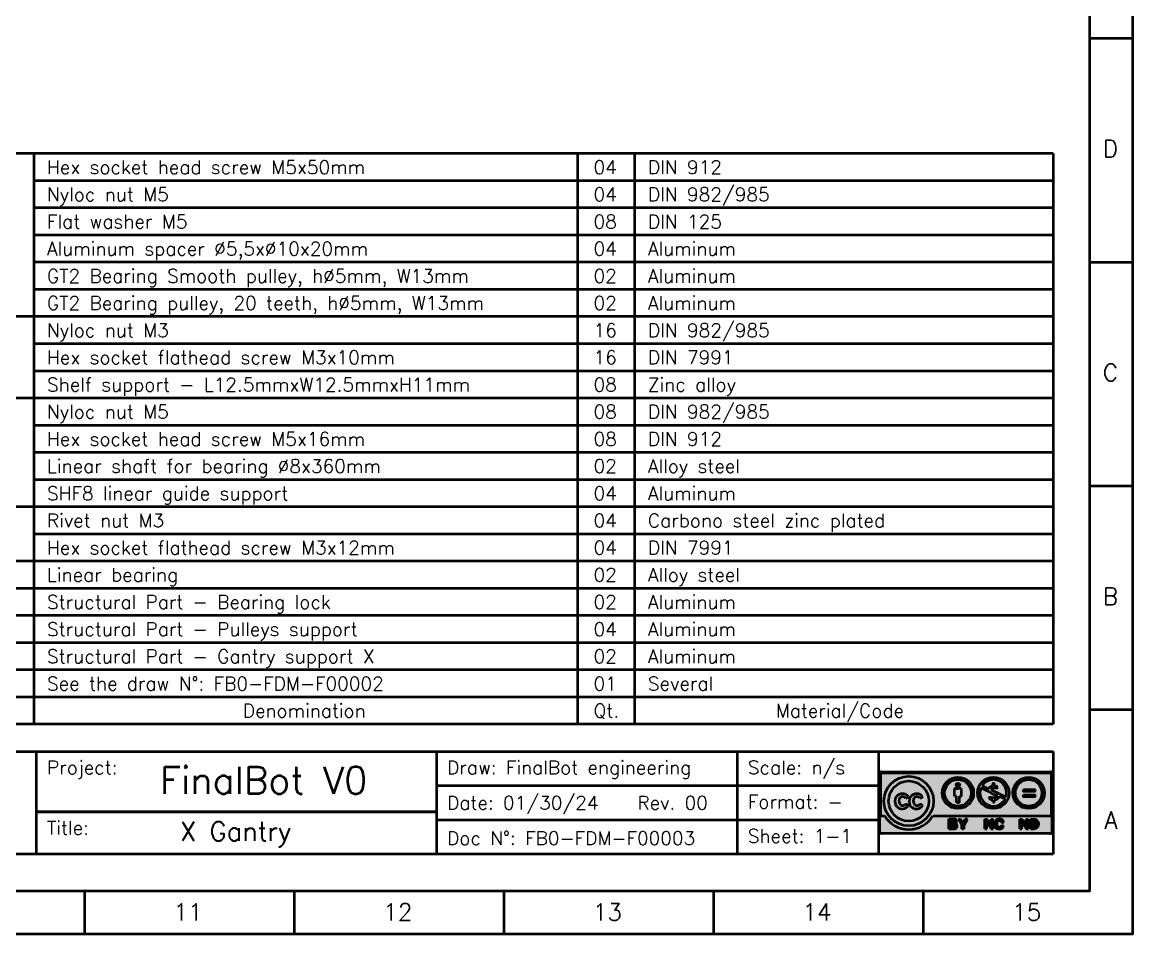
# Model space of a CAD drawing. Extents: x 19854 to 20548, y -7306 to -6812.
# Drawn here: x 20303.2 to 20548.3, y -7306 to -7104.8 of the extents above; entities that cross this region are included whole.
import ezdxf

# ---------------------------------------------------------------- set-up
doc = ezdxf.new("R2010")
doc.units = 0
doc.layers.add('Cotas', color=90, linetype='Continuous')
doc.layers.add('Peças Usinadas', color=120, linetype='Continuous', lineweight=50)
doc.styles.get("Standard").update_dxf_attribs({"font": 'romans.shx'})

# ---------------------------------------------------------------- blocks, each defined once
blk = doc.blocks.new('Logo CC')
at = {"layer": 'Peças Usinadas'}
h = blk.add_hatch(color=252, dxfattribs=at)
h.dxf.hatch_style = 1
h.paths.add_polyline_path([(20.48, 4.9, 0.414214), (20.04, 5.34), (-17.19, 5.34, 0.414214), (-17.63, 4.9), (-17.63, -7.85, 0.414214), (-17.19, -8.29), (20.04, -8.29, 0.414214), (20.48, -7.85), (20.48, 4.9)])
h.paths.add_polyline_path([(-16.56, -4.37), (-17.44, -4.37), (-17.44, 4.9, -0.414214), (-17.19, 5.15), (20.04, 5.15, -0.414214), (20.29, 4.9), (20.29, -4.37), (-5.84, -4.37, -0.563159), (-16.56, -4.37)], flags=16)
h.paths.add_polyline_path([(-16.67, -1.12, -1), (-5.73, -1.12, -1), (-16.67, -1.12)], flags=0)
h.paths.add_polyline_path([(-2.34, -5.06), (-1.12, -5.06, -0.661969), (-0.86, -6.06, -0.788457), (-1.09, -7.22), (-2.34, -7.22), (-2.34, -5.06)], flags=16)
h.paths.add_polyline_path([(-0.23, -5.14), (0.26, -5.14), (0.76, -5.98), (1.27, -5.14), (1.76, -5.14), (1, -6.41), (1, -7.27), (0.76, -7.27), (0.53, -7.27), (0.53, -6.41), (-0.23, -5.14)], flags=16)
h.paths.add_polyline_path([(5.57, -5.1), (6.05, -5.1), (6.97, -6.44), (6.97, -5.1), (7.45, -5.1), (7.45, -7.21), (6.97, -7.21), (6.05, -5.87), (6.05, -7.23), (5.57, -7.23), (5.57, -5.1)], flags=16)
h.paths.add_polyline_path([(7.82, -5.75, -0.213732), (8.48, -5.08, -0.134698), (9.1, -5.09, -0.397759), (9.71, -5.83), (9.24, -5.83, 0.6511), (8.35, -5.62, 0.22418), (8.31, -6.58, 0.699149), (9.24, -6.54), (9.71, -6.54, -0.390337), (8.8, -7.31, -0.329081), (7.83, -6.65, -0.166195), (7.82, -5.75)], flags=16)
h.paths.add_polyline_path([(13.29, -5.1), (13.77, -5.1), (14.7, -6.44), (14.7, -5.1), (15.18, -5.1), (15.18, -7.21), (14.7, -7.21), (13.77, -5.87), (13.77, -7.23), (13.29, -7.23), (13.29, -5.1)], flags=16)
h.paths.add_polyline_path([(15.66, -5.1), (16.59, -5.1, -0.863396), (16.59, -7.21), (15.66, -7.21), (15.66, -5.1)], flags=16)
h.paths.add_polyline_path([(16.02, -5.45), (16.59, -5.45, -0.611418), (16.59, -6.9), (16.02, -6.9), (16.02, -5.45)], flags=0)
h.paths.add_polyline_path([(-1.84, -5.45), (-1.29, -5.45, -0.888745), (-1.29, -5.94), (-1.84, -5.94), (-1.84, -5.45)], flags=0)
h.paths.add_polyline_path([(-1.84, -6.36), (-1.21, -6.36, -0.888745), (-1.21, -6.85), (-1.84, -6.85), (-1.84, -6.36)], flags=0)
h.paths.add_polyline_path([(-6.76, -1.12, -1), (-15.64, -1.12, -1), (-6.76, -1.12)], flags=0)
h.paths.add_polyline_path([(3.13, 0.69, -1), (-3.81, 0.69, -1), (3.13, 0.69)], flags=0)
h.paths.add_polyline_path([(2.59, 0.69, -1), (-3.27, 0.69, -1), (2.59, 0.69)], flags=0)
h.paths.add_polyline_path([(-1.12, 1.44, -0.414214), (-0.92, 1.64), (-0.34, 1.64), (0.23, 1.64, -0.414213), (0.43, 1.44), (0.43, 0), (0, 0), (0, -1.46), (-0.34, -1.46), (-0.69, -1.46), (-0.69, 0), (-1.12, 0), (-1.12, 1.44)], flags=0)
h.paths.add_polyline_path([(10.93, 0.69, -1), (3.99, 0.69, -1), (10.93, 0.69)], flags=0)
h.paths.add_polyline_path([(4.75, 1.8), (6.66, 0.93, 0.109981), (8.05, 0.21, -0.673703), (8.15, -0.15, -0.259108), (6.78, -0.18), (6.51, -0.48, 0.155874), (7.39, -0.85), (7.39, -1.33), (7.63, -1.33), (7.63, -0.85, 0.142846), (8.46, -0.56, 0.147289), (8.76, -0.04), (10.07, -0.64, -0.962523), (4.75, 1.8)], flags=0)
h.paths.add_polyline_path([(7.33, 1.73, -0.154068), (8.15, 1.66), (8.43, 1.96, 0.096441), (7.63, 2.24), (7.63, 2.76), (7.39, 2.76), (7.39, 2.26, 0.305146), (6.45, 1.57), (4.97, 2.24, -0.876811), (10.26, -0.18), (7.26, 1.21, -0.730169), (7.33, 1.73)], flags=0)
h.paths.add_polyline_path([(18.73, 0.69, -1), (11.79, 0.69, -1), (18.73, 0.69)], flags=0)
h.paths.add_polyline_path([(18.19, 0.69, -1), (12.33, 0.69, -1), (18.19, 0.69)], flags=0)
h.paths.add_polyline_path([(14.14, 1.43), (16.6, 1.43), (16.6, 0.97), (14.14, 0.97), (14.14, 1.43)], flags=0)
h.paths.add_polyline_path([(-11.27, -0.18), (-11.88, -0.53, 0.450891), (-13.11, -0.33, 0.349848), (-13.01, -1.97, 0.361747), (-11.79, -1.71), (-11.3, -2.06, -0.517788), (-13.86, -2.29, -0.339698), (-13.89, -0.09, -0.489965), (-11.27, -0.18)], flags=0)
h.paths.add_polyline_path([(-8.12, -0.18), (-8.73, -0.53, 0.450891), (-9.96, -0.33, 0.349848), (-9.86, -1.97, 0.361747), (-8.64, -1.71), (-8.15, -2.06, -0.517788), (-10.71, -2.29, -0.339698), (-10.74, -0.09, -0.489965), (-8.12, -0.18)], flags=0)
h.paths.add_polyline_path([(14.14, 0.28), (16.6, 0.28), (16.6, -0.19), (14.14, -0.19), (14.14, 0.28)], flags=0)
h.paths.add_polyline_path([(0.05, 2.45, -1), (-0.74, 2.45, -1), (0.05, 2.45)], flags=0)
h = blk.add_hatch(color=254, dxfattribs=at)
h.dxf.hatch_style = 1
h.paths.add_polyline_path([(20.29, 4.9, 0.414214), (20.04, 5.15), (-17.19, 5.15, 0.414214), (-17.44, 4.9), (-17.44, -4.37), (-16.56, -4.37, 0.563159), (-5.84, -4.37), (20.29, -4.37), (20.29, 4.9)])
h.paths.add_polyline_path([(-5.73, -1.12, -1), (-16.67, -1.12, -1), (-5.73, -1.12)], flags=16)
h.paths.add_polyline_path([(-6.76, -1.12, -1), (-15.64, -1.12, -1), (-6.76, -1.12)], flags=0)
h.paths.add_polyline_path([(3.13, 0.69, -1), (-3.81, 0.69, -1), (3.13, 0.69)], flags=16)
h.paths.add_polyline_path([(2.59, 0.69, -1), (-3.27, 0.69, -1), (2.59, 0.69)], flags=0)
h.paths.add_polyline_path([(-1.12, 1.44, -0.414214), (-0.92, 1.64), (-0.34, 1.64), (0.23, 1.64, -0.414213), (0.43, 1.44), (0.43, 0), (0, 0), (0, -1.46), (-0.34, -1.46), (-0.69, -1.46), (-0.69, 0), (-1.12, 0), (-1.12, 1.44)], flags=0)
h.paths.add_polyline_path([(10.93, 0.69, -1), (3.99, 0.69, -1), (10.93, 0.69)], flags=16)
h.paths.add_polyline_path([(4.75, 1.8), (6.66, 0.93, 0.109981), (8.05, 0.21, -0.673703), (8.15, -0.15, -0.259108), (6.78, -0.18), (6.51, -0.48, 0.155874), (7.39, -0.85), (7.39, -1.33), (7.63, -1.33), (7.63, -0.85, 0.142846), (8.46, -0.56, 0.147289), (8.76, -0.04), (10.07, -0.64, -0.962523), (4.75, 1.8)], flags=0)
h.paths.add_polyline_path([(7.33, 1.73, -0.154068), (8.15, 1.66), (8.43, 1.96, 0.096441), (7.63, 2.24), (7.63, 2.76), (7.39, 2.76), (7.39, 2.26, 0.305146), (6.45, 1.57), (4.97, 2.24, -0.876811), (10.26, -0.18), (7.26, 1.21, -0.730169), (7.33, 1.73)], flags=0)
h.paths.add_polyline_path([(18.73, 0.69, -1), (11.79, 0.69, -1), (18.73, 0.69)], flags=16)
h.paths.add_polyline_path([(18.19, 0.69, -1), (12.33, 0.69, -1), (18.19, 0.69)], flags=0)
h.paths.add_polyline_path([(14.14, 1.43), (16.6, 1.43), (16.6, 0.97), (14.14, 0.97), (14.14, 1.43)], flags=0)
h.paths.add_polyline_path([(-11.27, -0.18), (-11.88, -0.53, 0.450891), (-13.11, -0.33, 0.349848), (-13.01, -1.97, 0.361747), (-11.79, -1.71), (-11.3, -2.06, -0.517788), (-13.86, -2.29, -0.339698), (-13.89, -0.09, -0.489965), (-11.27, -0.18)], flags=0)
h.paths.add_polyline_path([(-8.12, -0.18), (-8.73, -0.53, 0.450891), (-9.96, -0.33, 0.349848), (-9.86, -1.97, 0.361747), (-8.64, -1.71), (-8.15, -2.06, -0.517788), (-10.71, -2.29, -0.339698), (-10.74, -0.09, -0.489965), (-8.12, -0.18)], flags=0)
h.paths.add_polyline_path([(14.14, 0.28), (16.6, 0.28), (16.6, -0.19), (14.14, -0.19), (14.14, 0.28)], flags=0)
h.paths.add_polyline_path([(0.05, 2.45, -1), (-0.74, 2.45, -1), (0.05, 2.45)], flags=0)
h = blk.add_hatch(color=252, dxfattribs=at)
h.dxf.hatch_style = 1
h.paths.add_polyline_path([(-5.73, -1.12, 1), (-16.67, -1.12, 1), (-5.73, -1.12)])
h.paths.add_polyline_path([(-15.64, -1.12, -1), (-6.76, -1.12, -1), (-15.64, -1.12)], flags=16)
h.paths.add_polyline_path([(-13.89, -0.09, -0.489965), (-11.27, -0.18), (-11.88, -0.53, 0.450891), (-13.11, -0.33, 0.349848), (-13.01, -1.97, 0.361747), (-11.79, -1.71), (-11.3, -2.06, -0.517788), (-13.86, -2.29, -0.339698), (-13.89, -0.09)], flags=0)
h.paths.add_polyline_path([(-10.74, -0.09, -0.489965), (-8.12, -0.18), (-8.73, -0.53, 0.450891), (-9.96, -0.33, 0.349848), (-9.86, -1.97, 0.361747), (-8.64, -1.71), (-8.15, -2.06, -0.517788), (-10.71, -2.29, -0.339698), (-10.74, -0.09)], flags=0)
h = blk.add_hatch(color=7, dxfattribs=at)
h.dxf.hatch_style = 1
h.paths.add_polyline_path([(-6.76, -1.12, 1), (-15.64, -1.12, 1), (-6.76, -1.12)])
h.paths.add_polyline_path([(-13.89, -0.09, -0.489965), (-11.27, -0.18), (-11.88, -0.53, 0.450891), (-13.11, -0.33, 0.349848), (-13.01, -1.97, 0.361747), (-11.79, -1.71), (-11.3, -2.06, -0.517788), (-13.86, -2.29, -0.339698), (-13.89, -0.09)], flags=16)
h.paths.add_polyline_path([(-10.74, -0.09, -0.489965), (-8.12, -0.18), (-8.73, -0.53, 0.450891), (-9.96, -0.33, 0.349848), (-9.86, -1.97, 0.361747), (-8.64, -1.71), (-8.15, -2.06, -0.517788), (-10.71, -2.29, -0.339698), (-10.74, -0.09)], flags=16)
h = blk.add_hatch(color=252, dxfattribs=at)
h.dxf.hatch_style = 1
h.paths.add_polyline_path([(3.13, 0.69, 1), (-3.81, 0.69, 1), (3.13, 0.69)])
h.paths.add_polyline_path([(2.59, 0.69, -1), (-3.27, 0.69, -1), (2.59, 0.69)], flags=16)
h.paths.add_polyline_path([(-0.92, 1.64), (-0.34, 1.64), (0.23, 1.64, -0.414213), (0.43, 1.44), (0.43, 0), (0, 0), (0, -1.46), (-0.34, -1.46), (-0.69, -1.46), (-0.69, 0), (-1.12, 0), (-1.12, 1.44, -0.414214), (-0.92, 1.64)], flags=0)
h.paths.add_polyline_path([(0.05, 2.45, -1), (-0.74, 2.45, -1), (0.05, 2.45)], flags=0)
h = blk.add_hatch(color=7, dxfattribs=at)
h.dxf.hatch_style = 1
h.paths.add_polyline_path([(2.59, 0.69, 1), (-3.27, 0.69, 1), (2.59, 0.69)])
h.paths.add_polyline_path([(-0.92, 1.64), (-0.34, 1.64), (0.23, 1.64, -0.414213), (0.43, 1.44), (0.43, 0), (0, 0), (0, -1.46), (-0.34, -1.46), (-0.69, -1.46), (-0.69, 0), (-1.12, 0), (-1.12, 1.44, -0.414214), (-0.92, 1.64)], flags=16)
h.paths.add_polyline_path([(0.05, 2.45, -1), (-0.74, 2.45, -1), (0.05, 2.45)], flags=16)
h = blk.add_hatch(color=252, dxfattribs=at)
h.dxf.hatch_style = 1
h.paths.add_polyline_path([(0.05, 2.45, 1), (-0.74, 2.45, 1), (0.05, 2.45)])
h = blk.add_hatch(color=252, dxfattribs=at)
h.dxf.hatch_style = 1
h.paths.add_polyline_path([(10.93, 0.69, 1), (3.99, 0.69, 1), (10.93, 0.69)])
h.paths.add_polyline_path([(4.75, 1.8), (6.66, 0.93, 0.109981), (8.05, 0.21, -0.673703), (8.15, -0.15, -0.259108), (6.78, -0.18), (6.51, -0.48, 0.155874), (7.39, -0.85), (7.39, -1.33), (7.63, -1.33), (7.63, -0.85, 0.142846), (8.46, -0.56, 0.147289), (8.76, -0.04), (10.07, -0.64, -0.962523), (4.75, 1.8)], flags=16)
h.paths.add_polyline_path([(10.26, -0.18), (7.26, 1.21, -0.730169), (7.33, 1.73, -0.154068), (8.15, 1.66), (8.43, 1.96, 0.096441), (7.63, 2.24), (7.63, 2.76), (7.39, 2.76), (7.39, 2.26, 0.305146), (6.45, 1.57), (4.97, 2.24, -0.876811), (10.26, -0.18)], flags=16)
h = blk.add_hatch(color=7, dxfattribs=at)
h.dxf.hatch_style = 1
h.paths.add_polyline_path([(7.39, 2.76), (7.63, 2.76), (7.63, 2.24, -0.096441), (8.43, 1.96), (8.15, 1.66, 0.154068), (7.33, 1.73, 0.730169), (7.26, 1.21), (10.26, -0.18, 0.876811), (4.97, 2.24), (6.45, 1.57, -0.305146), (7.39, 2.26), (7.39, 2.76)])
h = blk.add_hatch(color=252, dxfattribs=at)
h.dxf.hatch_style = 1
h.paths.add_polyline_path([(18.73, 0.69, 1), (11.79, 0.69, 1), (18.73, 0.69)])
h.paths.add_polyline_path([(18.19, 0.69, -1), (12.33, 0.69, -1), (18.19, 0.69)], flags=16)
h.paths.add_polyline_path([(14.14, 1.43), (16.6, 1.43), (16.6, 0.97), (14.14, 0.97), (14.14, 1.43)], flags=0)
h.paths.add_polyline_path([(14.14, 0.28), (16.6, 0.28), (16.6, -0.19), (14.14, -0.19), (14.14, 0.28)], flags=0)
h = blk.add_hatch(color=7, dxfattribs=at)
h.dxf.hatch_style = 1
h.paths.add_polyline_path([(12.33, 0.69, 1), (18.19, 0.69, 1), (12.33, 0.69)])
h.paths.add_polyline_path([(14.14, 1.43), (16.6, 1.43), (16.6, 0.97), (14.14, 0.97), (14.14, 1.43)], flags=16)
h.paths.add_polyline_path([(14.14, 0.28), (16.6, 0.28), (16.6, -0.19), (14.14, -0.19), (14.14, 0.28)], flags=16)
h = blk.add_hatch(color=252, dxfattribs=at)
h.dxf.hatch_style = 1
h.paths.add_polyline_path([(-11.3, -2.06), (-11.79, -1.71, -0.361747), (-13.01, -1.97, -0.349848), (-13.11, -0.33, -0.450891), (-11.88, -0.53), (-11.27, -0.18, 0.489965), (-13.89, -0.09, 0.339698), (-13.86, -2.29, 0.517788), (-11.3, -2.06)])
h = blk.add_hatch(color=252, dxfattribs=at)
h.dxf.hatch_style = 1
h.paths.add_polyline_path([(-8.15, -2.06), (-8.64, -1.71, -0.361747), (-9.86, -1.97, -0.349848), (-9.96, -0.33, -0.450891), (-8.73, -0.53), (-8.12, -0.18, 0.489965), (-10.74, -0.09, 0.339698), (-10.71, -2.29, 0.517788), (-8.15, -2.06)])
h = blk.add_hatch(color=252, dxfattribs=at)
h.dxf.hatch_style = 1
h.paths.add_polyline_path([(0.43, 1.44, 0.414214), (0.23, 1.64), (-0.34, 1.64), (-0.92, 1.64, 0.414214), (-1.12, 1.44), (-1.12, 0), (-0.69, 0), (-0.69, -1.46), (-0.34, -1.46), (0, -1.46), (0, 0), (0.43, 0), (0.43, 1.44)])
h = blk.add_hatch(color=7, dxfattribs=at)
h.dxf.hatch_style = 1
h.paths.add_polyline_path([(6.66, 0.93), (4.75, 1.8, 0.962523), (10.07, -0.64), (8.76, -0.04, -0.147289), (8.46, -0.56, -0.142846), (7.63, -0.85), (7.63, -1.33), (7.39, -1.33), (7.39, -0.85, -0.155874), (6.51, -0.48), (6.78, -0.18, 0.259108), (8.15, -0.15, 0.673703), (8.05, 0.21, -0.109981), (6.66, 0.93)])
h = blk.add_hatch(color=252, dxfattribs=at)
h.dxf.hatch_style = 1
h.paths.add_polyline_path([(16.6, 1.43), (14.14, 1.43), (14.14, 0.97), (16.6, 0.97), (16.6, 1.43)])
h = blk.add_hatch(color=252, dxfattribs=at)
h.dxf.hatch_style = 1
h.paths.add_polyline_path([(16.6, 0.28), (14.14, 0.28), (14.14, -0.19), (16.6, -0.19), (16.6, 0.28)])
h = blk.add_hatch(color=7, dxfattribs=at)
h.dxf.hatch_style = 1
h.paths.add_polyline_path([(-0.86, -6.06, 0.661969), (-1.12, -5.06), (-2.34, -5.06), (-2.34, -7.22), (-1.09, -7.22, 0.788457), (-0.86, -6.06)])
h.paths.add_polyline_path([(-1.84, -5.45), (-1.29, -5.45, -0.888745), (-1.29, -5.94), (-1.84, -5.94), (-1.84, -5.45)], flags=16)
h.paths.add_polyline_path([(-1.84, -6.36), (-1.21, -6.36, -0.888745), (-1.21, -6.85), (-1.84, -6.85), (-1.84, -6.36)], flags=16)
h = blk.add_hatch(color=252, dxfattribs=at)
h.dxf.hatch_style = 1
h.paths.add_polyline_path([(-1.29, -5.45), (-1.84, -5.45), (-1.84, -5.94), (-1.29, -5.94, 0.888745), (-1.29, -5.45)])
h = blk.add_hatch(color=252, dxfattribs=at)
h.dxf.hatch_style = 1
h.paths.add_polyline_path([(-1.21, -6.36), (-1.84, -6.36), (-1.84, -6.85), (-1.21, -6.85, 0.888745), (-1.21, -6.36)])
h = blk.add_hatch(color=7, dxfattribs=at)
h.dxf.hatch_style = 1
h.paths.add_polyline_path([(1.76, -5.14), (1.27, -5.14), (0.76, -5.98), (0.26, -5.14), (-0.23, -5.14), (0.53, -6.41), (0.53, -7.27), (0.76, -7.27), (1, -7.27), (1, -6.41), (1.76, -5.14)])
h = blk.add_hatch(color=7, dxfattribs=at)
h.dxf.hatch_style = 1
h.paths.add_polyline_path([(7.45, -5.1), (6.97, -5.1), (6.97, -6.44), (6.05, -5.1), (5.57, -5.1), (5.57, -7.23), (6.05, -7.23), (6.05, -5.87), (6.97, -7.21), (7.45, -7.21), (7.45, -5.1)])
h = blk.add_hatch(color=7, dxfattribs=at)
h.dxf.hatch_style = 1
h.paths.add_polyline_path([(9.71, -6.54), (9.24, -6.54, -0.699149), (8.31, -6.58, -0.22418), (8.35, -5.62, -0.6511), (9.24, -5.83), (9.71, -5.83, 0.397759), (9.1, -5.09, 0.134698), (8.48, -5.08, 0.213732), (7.82, -5.75, 0.166195), (7.83, -6.65, 0.329081), (8.8, -7.31, 0.390337), (9.71, -6.54)])
h = blk.add_hatch(color=7, dxfattribs=at)
h.dxf.hatch_style = 1
h.paths.add_polyline_path([(15.18, -5.1), (14.7, -5.1), (14.7, -6.44), (13.77, -5.1), (13.29, -5.1), (13.29, -7.23), (13.77, -7.23), (13.77, -5.87), (14.7, -7.21), (15.18, -7.21), (15.18, -5.1)])
h = blk.add_hatch(color=7, dxfattribs=at)
h.dxf.hatch_style = 1
h.paths.add_polyline_path([(16.59, -5.1), (15.66, -5.1), (15.66, -7.21), (16.59, -7.21, 0.863396), (16.59, -5.1)])
h.paths.add_polyline_path([(16.02, -5.45), (16.59, -5.45, -0.611418), (16.59, -6.9), (16.02, -6.9), (16.02, -5.45)], flags=16)
h = blk.add_hatch(color=252, dxfattribs=at)
h.dxf.hatch_style = 1
h.paths.add_polyline_path([(16.59, -5.45), (16.02, -5.45), (16.02, -6.9), (16.59, -6.9, 0.611418), (16.59, -5.45)])
for p, q in [((-17.85, 9.83), (-17.85, -12.87)), ((-17.85, 9.83), (20.69, 9.83)), ((20.69, 9.83), (20.69, -12.87)), ((20.69, -12.87), (-17.85, -12.87))]:
    blk.add_line(p, q, dxfattribs=at)
at = {"layer": 'Peças Usinadas', "color": 252}
for p, q in [((-17.19, 5.34), (20.04, 5.34)), ((-17.19, 5.15), (20.04, 5.15)), ((-17.63, 4.9), (-17.63, -7.85)), ((-17.44, 4.9), (-17.44, -4.37)), ((20.29, -4.37), (20.29, 4.9)), ((20.48, -7.85), (20.48, 4.9)), ((-1.12, 0), (-1.12, 1.44)), ((-0.69, 0), (-1.12, 0)), ((-0.92, 1.64), (-0.34, 1.64)), ((-0.69, -1.46), (-0.69, 0)), ((0.23, 1.64), (-0.34, 1.64)), ((0, 0), (0.43, 0)), ((0, -1.46), (0, 0)), ((0.43, 0), (0.43, 1.44)), ((4.75, 1.8), (6.66, 0.93)), ((4.97, 2.24), (6.45, 1.57)), ((7.26, 1.21), (10.26, -0.18)), ((8.15, 1.66), (8.43, 1.96)), ((-11.27, -0.18), (-11.88, -0.53)), ((-11.3, -2.06), (-11.79, -1.71)), ((-8.12, -0.18), (-8.73, -0.53)), ((-8.15, -2.06), (-8.64, -1.71)), ((-0.34, -1.46), (-0.69, -1.46)), ((-0.34, -1.46), (0, -1.46)), ((6.51, -0.48), (6.78, -0.18)), ((8.76, -0.04), (10.07, -0.64)), ((-17.44, -4.37), (-16.56, -4.37)), ((-5.84, -4.37), (20.29, -4.37)), ((-2.34, -5.06), (-1.12, -5.06)), ((-2.34, -7.22), (-2.34, -5.06)), ((-2.34, -7.22), (-1.09, -7.22)), ((-1.84, -5.94), (-1.84, -5.45)), ((-1.84, -5.45), (-1.29, -5.45)), ((-1.84, -5.94), (-1.29, -5.94)), ((-1.84, -6.36), (-1.21, -6.36)), ((-1.84, -6.85), (-1.84, -6.36)), ((-1.84, -6.85), (-1.21, -6.85)), ((-0.23, -5.14), (0.26, -5.14)), ((0.53, -6.41), (-0.23, -5.14)), ((0.76, -5.98), (0.26, -5.14)), ((0.53, -7.27), (0.53, -6.41)), ((0.53, -7.27), (0.76, -7.27)), ((0.76, -5.98), (1.27, -5.14)), ((1, -7.27), (0.76, -7.27)), ((1, -6.41), (1.76, -5.14)), ((1, -7.27), (1, -6.41)), ((1.76, -5.14), (1.27, -5.14)), ((5.57, -5.1), (6.05, -5.1)), ((5.57, -7.23), (5.57, -5.1)), ((5.57, -7.23), (6.05, -7.23)), ((6.05, -5.1), (6.97, -6.44)), ((6.05, -5.87), (6.97, -7.21)), ((6.05, -7.23), (6.05, -5.87)), ((6.97, -6.44), (6.97, -5.1)), ((6.97, -5.1), (7.45, -5.1)), ((6.97, -7.21), (7.45, -7.21)), ((7.45, -7.21), (7.45, -5.1)), ((9.24, -5.83), (9.71, -5.83)), ((9.24, -6.54), (9.71, -6.54)), ((13.29, -5.1), (13.77, -5.1)), ((13.29, -7.23), (13.29, -5.1)), ((13.29, -7.23), (13.77, -7.23)), ((13.77, -5.1), (14.7, -6.44)), ((13.77, -5.87), (14.7, -7.21)), ((13.77, -7.23), (13.77, -5.87)), ((14.7, -6.44), (14.7, -5.1)), ((14.7, -5.1), (15.18, -5.1)), ((14.7, -7.21), (15.18, -7.21)), ((15.18, -7.21), (15.18, -5.1)), ((15.66, -5.1), (16.59, -5.1)), ((15.66, -7.21), (15.66, -5.1)), ((15.66, -7.21), (16.59, -7.21)), ((16.59, -5.45), (16.02, -5.45)), ((16.02, -6.9), (16.02, -5.45)), ((16.59, -6.9), (16.02, -6.9)), ((20.04, -8.29), (-17.19, -8.29))]:
    blk.add_line(p, q, dxfattribs=at)
at = {"layer": 'Peças Usinadas', "color": 252, "flags": 128}
for points in [[(7.63, 2.24), (7.63, 2.76), (7.39, 2.76), (7.39, 2.26)], [(7.39, -1.33), (7.63, -1.33), (7.63, -0.85)], [(7.39, -0.85), (7.39, -1.33)]]:
    blk.add_lwpolyline(points, dxfattribs=at)
for points in [[(14.14, 1.43), (16.6, 1.43), (16.6, 0.97), (14.14, 0.97)], [(14.14, 0.28), (16.6, 0.28), (16.6, -0.19), (14.14, -0.19)]]:
    blk.add_lwpolyline(points, close=True, dxfattribs=at)
at = {"layer": 'Peças Usinadas', "color": 252}
for centre, radius in [((-11.2, -1.12), 5.47), ((-11.2, -1.12), 4.44), ((-0.34, 0.69), 3.47), ((-0.34, 0.69), 2.93), ((-0.35, 2.45), 0.394), ((7.46, 0.69), 3.47), ((15.26, 0.69), 3.47), ((15.26, 0.69), 2.93)]:
    blk.add_circle(centre, radius, dxfattribs=at)
for centre, radius, start, end in [((-17.19, 4.9), 0.44, 90, 180), ((-17.19, 4.9), 0.25, 90, 180), ((20.04, 4.9), 0.44, 360, 90), ((20.04, 4.9), 0.25, 360, 90), ((7.46, 0.69), 2.93, 342.9005, 147.879), ((-12.61, -1.14), 1.65, 35.899, 140.312), ((-9.46, -1.14), 1.65, 35.899, 140.312), ((-0.92, 1.44), 0.2, 90, 180), ((0.23, 1.44), 0.2, 360, 90), ((7.46, 0.69), 2.93, 157.5777, 333.2017), ((7.43, 1.22), 1.04, 92.4066, 160.2839), ((8.98, 3.7), 3.61, 230.0829, 255.1878), ((7.38, 1.46), 0.274, 100.5329, 245.0759), ((7.64, 0.38), 1.38, 67.9424, 102.9766), ((7.31, 0.05), 2.22, 59.7313, 81.7659), ((8.03, 0.01), 0.197, 307.7598, 83.633), ((-12.44, -1.17), 1.81, 143.2776, 218.3278), ((-12.66, -1.27), 1.57, 220.4297, 329.9279), ((-12.03, -1.08), 1.32, 145.1635, 222.2927), ((-12.59, -0.97), 0.834, 32.2581, 129.3387), ((-12.56, -1.11), 0.977, 242.5501, 322.0999), ((-9.29, -1.17), 1.81, 143.2776, 218.3278), ((-9.51, -1.27), 1.57, 220.4297, 329.9279), ((-8.88, -1.08), 1.32, 145.1635, 222.2927), ((-9.44, -0.97), 0.834, 32.2581, 129.3387), ((-9.41, -1.11), 0.977, 242.5501, 322.0999), ((7.53, 0.72), 1.58, 229.3802, 264.8188), ((7.44, 1.08), 1.41, 242.197, 300.3024), ((7.53, 0.72), 1.58, 273.4515, 305.9694), ((7.75, 0.21), 1.05, 312.6699, 346.185), ((-11.2, -1.12), 6.26, 211.2271, 328.7729), ((-1.32, -5.69), 0.246, 276.7421, 83.2579), ((-1.24, -6.61), 0.246, 276.7421, 83.2579), ((-1.2, -5.61), 0.563, 307.4065, 81.4197), ((-1.11, -6.61), 0.605, 272.1182, 65.1353), ((9.14, -6.19), 1.39, 161.3638, 199.108), ((8.89, -6.15), 1.14, 111.2202, 159.478), ((8.76, -6.32), 0.992, 199.5295, 272.3911), ((9.34, -6.14), 1.12, 152.4639, 203.0066), ((8.77, -6.39), 0.498, 202.1633, 342.0005), ((8.75, -5.93), 0.504, 10.3325, 142.6051), ((8.78, -6.21), 1.17, 74.3385, 105.0244), ((8.84, -6.43), 0.878, 267.2945, 352.5847), ((9.01, -5.79), 0.705, 356.0828, 82.8454), ((16.43, -6.15), 1.06, 278.3856, 81.6144), ((16.22, -6.17), 0.813, 297.1152, 62.8848), ((-17.19, -7.85), 0.44, 180, 270), ((20.04, -7.85), 0.44, 270, 360)]:
    blk.add_arc(centre, radius, start, end, dxfattribs=at)

msp = doc.modelspace()

# ---------------------------------------------------------------- linework, layer by layer
at = {"layer": 'Peças Usinadas'}
for p, q in [((20548.302, -7108.372), (20538.852, -7108.372)), ((20530.752, -7133.762), (20250.782, -7133.762)), ((20305.78, -7133.762), (20305.78, -7259.762)), ((20425.78, -7133.762), (20425.78, -7259.762)), ((20438.38, -7133.762), (20438.38, -7259.762)), ((20530.752, -7133.762), (20530.752, -7259.762)), ((20530.752, -7139.762), (20305.78, -7139.762)), ((20530.752, -7145.762), (20305.78, -7145.762)), ((20530.752, -7151.762), (20305.78, -7151.762)), ((20530.752, -7157.762), (20305.78, -7157.762)), ((20548.302, -7157.782), (20538.852, -7157.782)), ((20530.752, -7163.762), (20305.78, -7163.762)), ((20530.752, -7169.762), (20250.782, -7169.762)), ((20530.752, -7175.762), (20305.78, -7175.762)), ((20530.752, -7181.762), (20305.78, -7181.762)), ((20530.752, -7187.762), (20250.782, -7187.762)), ((20530.752, -7193.762), (20305.78, -7193.762)), ((20530.752, -7199.762), (20305.78, -7199.762)), ((20530.752, -7205.762), (20305.78, -7205.762)), ((20548.302, -7207.192), (20538.852, -7207.192)), ((20530.752, -7211.762), (20250.782, -7211.762)), ((20530.752, -7217.762), (20305.78, -7217.762)), ((20530.752, -7223.762), (20250.782, -7223.762)), ((20530.752, -7229.762), (20250.782, -7229.762)), ((20530.752, -7235.762), (20250.782, -7235.762)), ((20530.752, -7241.762), (20250.782, -7241.762)), ((20530.752, -7241.762), (20263.18, -7241.762)), ((20530.752, -7247.762), (20250.782, -7247.762)), ((20530.752, -7253.762), (20250.782, -7253.762)), ((20548.302, -7256.602), (20538.852, -7256.602)), ((20530.752, -7259.762), (20250.782, -7259.762)), ((20251.366, -7265.762), (20530.752, -7265.762)), ((20306.364, -7279.092), (20306.364, -7265.762)), ((20394.643, -7265.762), (20394.643, -7279.092)), ((20461.01, -7265.762), (20461.01, -7288.463)), ((20492.211, -7265.762), (20492.211, -7288.463)), ((20530.752, -7265.762), (20530.752, -7288.463)), ((20492.211, -7273.331), (20394.643, -7273.331)), ((20394.643, -7279.092), (20306.364, -7279.092)), ((20306.364, -7279.092), (20394.643, -7279.092)), ((20306.364, -7288.463), (20306.364, -7279.092)), ((20394.643, -7279.092), (20394.643, -7288.463)), ((20492.211, -7280.897), (20394.643, -7280.897)), ((20530.752, -7288.463), (20251.366, -7288.463)), ((20538.852, -7296.563), (20538.852, -7290.893)), ((20317, -7296.563), (20317, -7306.013)), ((20363.261, -7296.563), (20363.261, -7306.013)), ((20409.521, -7296.563), (20409.521, -7306.013)), ((20455.781, -7296.563), (20455.781, -7306.013)), ((20502.042, -7296.563), (20502.042, -7306.013))]:
    msp.add_line(p, q, dxfattribs=at)
at = {"layer": 'Peças Usinadas', "flags": 128}
for points in [[(19854.397, -7306.013), (20548.302, -7306.013), (20548.302, -6811.91), (19854.397, -6811.91)], [(19863.847, -7296.563), (20538.852, -7296.563), (20538.852, -6821.36), (19863.847, -6821.36)]]:
    msp.add_lwpolyline(points, close=True, dxfattribs=at)

# ---------------------------------------------------------------- block references
at = {"layer": 'Peças Usinadas'}
msp.add_blockref('Logo CC', (20510.058, -7275.593), dxfattribs=at)

# ---------------------------------------------------------------- texts
at = {"layer": 'Cotas'}
for s, height, p in [('D', 3.78, (20541.679, -7134.574)), ('Hex socket head screw M5x50mm', 3, (20308.709, -7138.262)), ('04', 3, (20429.309, -7138.262)), ('DIN 912', 3, (20441.309, -7138.262)), ('DIN 982/985', 3, (20441.309, -7144.262)), ('Nyloc nut M5', 3, (20308.709, -7144.262)), ('04', 3, (20429.309, -7144.262)), ('Flat washer M5', 3, (20308.709, -7150.262)), ('08', 3, (20429.309, -7150.262)), ('DIN 125', 3, (20441.309, -7150.262)), ('Aluminum spacer %%c5,5x%%c10x20mm', 3, (20308.709, -7156.262)), ('04', 3, (20429.309, -7156.262)), ('Aluminum', 3, (20441.309, -7156.262)), ('GT2 Bearing Smooth pulley, h%%c5mm, W13mm', 3, (20308.709, -7162.262)), ('02', 3, (20429.309, -7162.262)), ('Aluminum', 3, (20441.309, -7162.262)), ('GT2 Bearing pulley, 20 teeth, h%%c5mm, W13mm', 3, (20308.709, -7168.262)), ('02', 3, (20429.309, -7168.262)), ('Aluminum', 3, (20441.309, -7168.262)), ('Nyloc nut M3', 3, (20308.709, -7174.262)), ('16', 3, (20429.309, -7174.262)), ('DIN 982/985', 3, (20441.309, -7174.262)), ('Hex socket flathead screw M3x10mm', 3, (20308.709, -7180.262)), ('16', 3, (20429.309, -7180.262)), ('DIN 7991', 3, (20441.309, -7180.262)), ('C', 3.78, (20541.679, -7183.984)), ('Shelf support - L12.5mmxW12.5mmxH11mm', 3, (20308.709, -7186.262)), ('08', 3, (20429.309, -7186.262)), ('Zinc alloy', 3, (20441.309, -7186.262)), ('Nyloc nut M5', 3, (20308.709, -7192.262)), ('08', 3, (20429.309, -7192.262)), ('DIN 982/985', 3, (20441.309, -7192.262)), ('Hex socket head screw M5x16mm', 3, (20308.709, -7198.262)), ('08', 3, (20429.309, -7198.262)), ('DIN 912', 3, (20441.309, -7198.262)), ('Linear shaft for bearing %%c8x360mm', 3, (20308.709, -7204.262)), ('02', 3, (20429.309, -7204.262)), ('Alloy steel', 3, (20441.309, -7204.262)), ('SHF8 linear guide support', 3, (20308.709, -7210.262)), ('04', 3, (20429.309, -7210.262)), ('Aluminum', 3, (20441.309, -7210.262)), ('Rivet nut M3', 3, (20308.709, -7216.262)), ('04', 3, (20429.309, -7216.262)), ('Carbono steel zinc plated', 3, (20441.309, -7216.262)), ('Hex socket flathead screw M3x12mm', 3, (20308.709, -7222.262)), ('04', 3, (20429.309, -7222.262)), ('DIN 7991', 3, (20441.309, -7222.262)), ('Linear bearing', 3, (20308.709, -7228.262)), ('02', 3, (20429.309, -7228.262)), ('Alloy steel', 3, (20441.309, -7228.262)), ('Structural Part - Bearing lock', 3, (20308.709, -7234.262)), ('02', 3, (20429.309, -7234.262)), ('Aluminum', 3, (20441.309, -7234.262)), ('B', 3.78, (20541.679, -7233.394)), ('Structural Part - Pulleys support', 3, (20308.709, -7240.262)), ('04', 3, (20429.309, -7240.262)), ('Aluminum', 3, (20441.309, -7240.262)), ('Structural Part - Gantry support X', 3, (20308.709, -7246.262)), ('02', 3, (20429.309, -7246.262)), ('Aluminum', 3, (20441.309, -7246.262)), ('See the draw N°: FB0-FDM-F00002', 3, (20308.709, -7252.262)), ('01', 3, (20429.309, -7252.262)), ('Several', 3, (20441.309, -7252.262)), ('Denomination', 3, (20351.909, -7258.262)), ('Qt.', 3, (20429.309, -7258.262)), ('Material/Code', 3, (20469.509, -7258.262)), ('Project:', 3, (20308.709, -7270.796)), ('Draw: FinalBot engineering', 3, (20396.988, -7270.796)), ('Scale: n/s', 3, (20463.356, -7270.796)), ('FinalBot V0', 6, (20333.63, -7275.116)), ('Date: 01/30/24', 3, (20396.988, -7278.596)), ('Rev. 00', 3, (20438.988, -7278.596)), ('Format: -', 3, (20463.356, -7278.362)), ('A', 3.78, (20542.057, -7282.804)), ('Title:', 3, (20308.709, -7284.126)), ('X Gantry', 4.2, (20338.083, -7285.482)), ('Sheet: 1-1', 3, (20463.356, -7285.928)), ('Doc N°: FB0-FDM-F00003', 3, (20396.988, -7286.396)), ('11', 3.78, (20336.604, -7303.105)), ('12', 3.78, (20382.865, -7303.105)), ('13', 3.78, (20429.125, -7303.105)), ('14', 3.78, (20475.386, -7303.105)), ('15', 3.78, (20521.646, -7303.105))]:
    msp.add_text(s, height=height, dxfattribs=at).set_placement(p)

doc.saveas('drawing.dxf')
